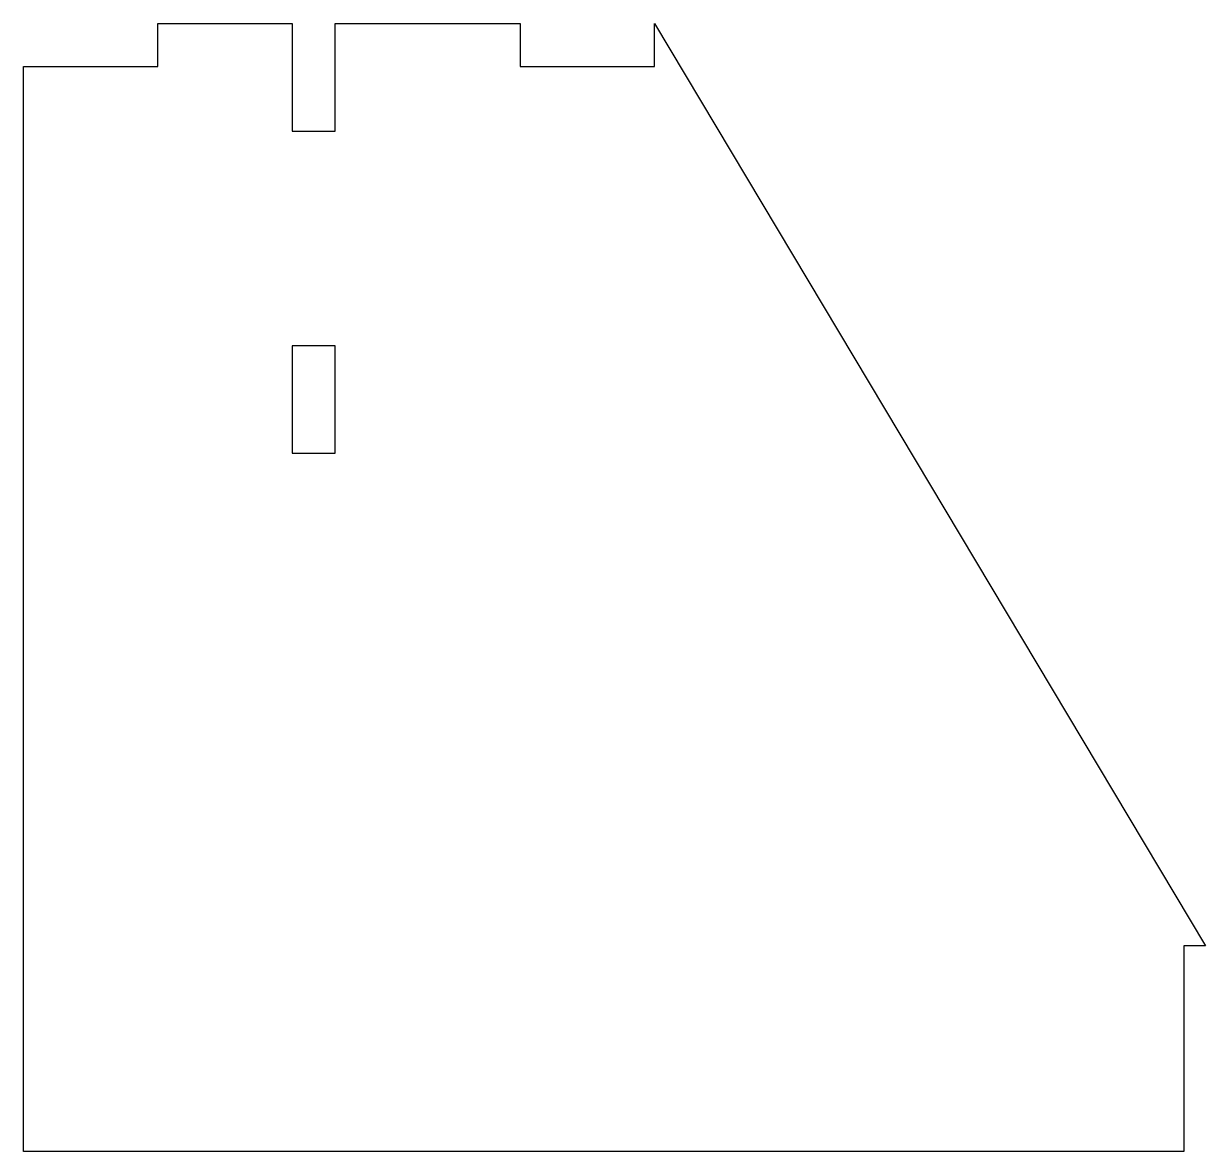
# Model space of a CAD drawing. Header units: millimetres. Extents: x -110 to 0, y 20 to 125.
import ezdxf

# ---------------------------------------------------------------- set-up
doc = ezdxf.new("R2010")
doc.units = ezdxf.units.MM
doc.layers.get('0').update_dxf_attribs({"linetype": 'CONTINUOUS'})

msp = doc.modelspace()

# ---------------------------------------------------------------- linework, layer by layer
for points in [[(-110, 121), (-97.5, 121), (-97.5, 125), (-85, 125), (-85, 115), (-81, 115), (-81, 125), (-63.77, 125), (-63.77, 121), (-51.27, 121), (-51.27, 125), (0, 39.15), (-2, 39.15), (-2, 20), (-110, 20)], [(-81, 95), (-85, 95), (-85, 85), (-81, 85)]]:
    msp.add_lwpolyline(points, close=True)

doc.saveas('drawing.dxf')
